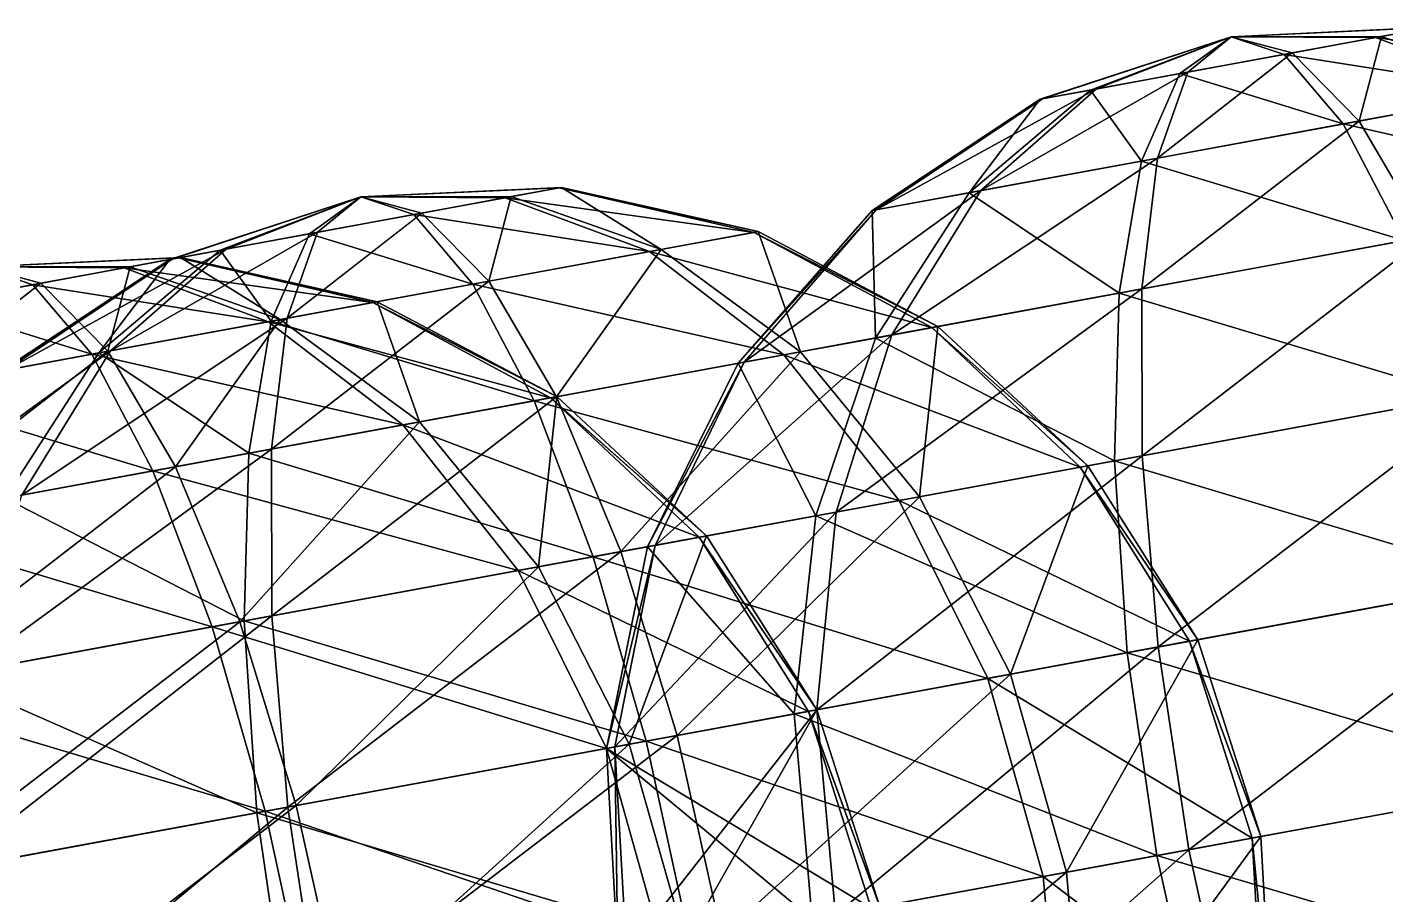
# Model space of a CAD drawing. Header units: metres. Extents: x -550 to 12, y -466 to 28.
# Drawn here: x -404 to -352.5, y -176.6 to -143.7 of the extents above; entities that cross this region are included whole.
import ezdxf

# ---------------------------------------------------------------- set-up
doc = ezdxf.new("R2010")
doc.units = ezdxf.units.M

msp = doc.modelspace()

# ---------------------------------------------------------------- linework, layer by layer
for points in [[(-363.72192, -146.08322, -946.2947), (-358.3937, -144.06306, -951.66705), (-365.6251, -146.43353, -949.8174), (-365.625, -146.43343, -949.81726)], [(-365.6251, -146.43353, -949.8174), (-358.3937, -144.06306, -951.66705), (-365.54102, -146.41806, -953.83575), (-365.54092, -146.41795, -953.83563)], [(-365.54102, -146.41806, -953.83575), (-358.3937, -144.06306, -951.66705), (-363.49225, -146.04095, -957.27295), (-363.49216, -146.04085, -957.2728)], [(-360.3415, -145.461, -944.2115), (-358.3937, -144.06306, -951.66705), (-363.72192, -146.08322, -946.2947), (-363.72183, -146.08311, -946.29456)], [(-363.49225, -146.04095, -957.27295), (-358.3937, -144.06306, -951.66705), (-360.02774, -145.40324, -959.2081), (-360.02765, -145.40314, -959.208)], [(-356.38956, -144.73357, -944.126), (-358.3937, -144.06306, -951.66705), (-360.3415, -145.461, -944.2115), (-360.3414, -145.46089, -944.21136)], [(-360.02774, -145.40324, -959.2081), (-358.3937, -144.06306, -951.66705), (-356.07578, -144.67581, -959.1226), (-356.07568, -144.6757, -959.1225)], [(-352.69534, -144.05359, -957.0394), (-358.3937, -144.06306, -951.66705), (-350.79218, -143.70328, -953.5167), (-350.79208, -143.70317, -953.5166)], [(-350.79218, -143.70328, -953.5167), (-358.3937, -144.06306, -951.66705), (-350.87625, -143.71875, -949.49835), (-350.87616, -143.71864, -949.4982)], [(-350.87625, -143.71875, -949.49835), (-358.3937, -144.06306, -951.66705), (-352.92505, -144.09586, -946.06116), (-352.92496, -144.09575, -946.06104)], [(-356.07578, -144.67581, -959.1226), (-358.3937, -144.06306, -951.66705), (-352.69534, -144.05359, -957.0394), (-352.69525, -144.05348, -957.0393)], [(-352.92505, -144.09586, -946.06116), (-358.3937, -144.06306, -951.66705), (-356.38956, -144.73357, -944.126), (-356.38947, -144.73346, -944.12585)], [(-353.54575, -147.25748, -966.07007), (-356.07578, -144.67581, -959.1226), (-352.69534, -144.05359, -957.0394), (-352.69525, -144.05348, -957.0393)], [(-353.54575, -147.25748, -966.07007), (-352.69534, -144.05359, -957.0394), (-347.01523, -146.05542, -962.04565), (-347.01514, -146.05531, -962.04553)], [(-343.50104, -145.40857, -947.4775), (-350.87625, -143.71875, -949.49835), (-352.92505, -144.09586, -946.06116), (-352.92496, -144.09575, -946.06104)], [(-347.01523, -146.05542, -962.04565), (-352.69534, -144.05359, -957.0394), (-350.79218, -143.70328, -953.5167), (-350.79208, -143.70317, -953.5166)], [(-347.45898, -146.1371, -940.8373), (-352.92505, -144.09586, -946.06116), (-356.38956, -144.73357, -944.126), (-356.38947, -144.73346, -944.12585)], [(-343.50104, -145.40857, -947.4775), (-352.92505, -144.09586, -946.06116), (-347.45898, -146.1371, -940.8373), (-347.4589, -146.137, -940.83716)], [(-361.1803, -148.66275, -966.2352), (-360.02774, -145.40324, -959.2081), (-356.07578, -144.67581, -959.1226), (-356.07568, -144.6757, -959.1225)], [(-361.1803, -148.66275, -966.2352), (-356.07578, -144.67581, -959.1226), (-353.54575, -147.25748, -966.07007), (-353.54565, -147.25737, -966.06995)], [(-354.15192, -147.36905, -937.0989), (-356.38956, -144.73357, -944.126), (-360.3415, -145.461, -944.2115), (-360.3414, -145.46089, -944.21136)], [(-347.45898, -146.1371, -940.8373), (-356.38956, -144.73357, -944.126), (-354.15192, -147.36905, -937.0989), (-354.15182, -147.36894, -937.09875)], [(-367.87323, -149.8947, -962.4968), (-363.49225, -146.04095, -957.27295), (-360.02774, -145.40324, -959.2081), (-360.02765, -145.40314, -959.208)], [(-367.87323, -149.8947, -962.4968), (-360.02774, -145.40324, -959.2081), (-361.1803, -148.66275, -966.2352), (-361.1802, -148.66264, -966.2351)], [(-361.78647, -148.77432, -937.26404), (-360.3415, -145.461, -944.2115), (-363.72192, -146.08322, -946.2947), (-363.72183, -146.08311, -946.29456)], [(-354.15192, -147.36905, -937.0989), (-360.3415, -145.461, -944.2115), (-361.78647, -148.77432, -937.26404), (-361.78638, -148.77422, -937.2639)], [(-371.83118, -150.62323, -955.8566), (-365.54102, -146.41806, -953.83575), (-363.49225, -146.04095, -957.27295), (-363.49216, -146.04085, -957.2728)], [(-371.83118, -150.62323, -955.8566), (-363.49225, -146.04095, -957.27295), (-367.87323, -149.8947, -962.4968), (-367.87314, -149.89459, -962.4967)], [(-361.78647, -148.77432, -937.26404), (-363.72192, -146.08322, -946.2947), (-368.317, -149.97638, -941.28845), (-368.3169, -149.97627, -941.2883)], [(-368.317, -149.97638, -941.28845), (-363.72192, -146.08322, -946.2947), (-365.6251, -146.43353, -949.8174), (-365.625, -146.43343, -949.81726)], [(-342.36798, -150.04765, -936.3514), (-347.45898, -146.1371, -940.8373), (-354.15192, -147.36905, -937.0989), (-354.15182, -147.36894, -937.09875)], [(-350.97598, -151.63211, -972.036), (-353.54575, -147.25748, -966.07007), (-347.01523, -146.05542, -962.04565), (-347.01514, -146.05531, -962.04553)], [(-371.9936, -150.65314, -948.0938), (-365.6251, -146.43353, -949.8174), (-365.54102, -146.41806, -953.83575), (-365.54092, -146.41795, -953.83563)], [(-371.9936, -150.65314, -948.0938), (-365.54102, -146.41806, -953.83575), (-371.83118, -150.62323, -955.8566), (-371.8311, -150.62312, -955.8565)], [(-368.317, -149.97638, -941.28845), (-365.6251, -146.43353, -949.8174), (-371.9936, -150.65314, -948.0938), (-371.9935, -150.65303, -948.0937)], [(-351.83322, -151.7899, -931.0645), (-354.15192, -147.36905, -937.0989), (-361.78647, -148.77432, -937.26404), (-361.78638, -148.77422, -937.2639)], [(-361.7729, -153.61948, -972.2696), (-361.1803, -148.66275, -966.2352), (-353.54575, -147.25748, -966.07007), (-353.54565, -147.25737, -966.06995)], [(-361.7729, -153.61948, -972.2696), (-353.54575, -147.25748, -966.07007), (-350.97598, -151.63211, -972.036), (-350.9759, -151.632, -972.0359)], [(-353.54575, -147.25748, -966.07007), (-353.54575, -147.25748, -966.07007), (-361.1803, -148.66275, -966.2352), (-361.1802, -148.66264, -966.2351)], [(-342.36798, -150.04765, -936.3514), (-354.15192, -147.36905, -937.0989), (-351.83322, -151.7899, -931.0645), (-351.83313, -151.7898, -931.0644)], [(-371.2381, -155.36172, -966.9827), (-367.87323, -149.8947, -962.4968), (-361.1803, -148.66275, -966.2352), (-361.1802, -148.66264, -966.2351)], [(-371.2381, -155.36172, -966.9827), (-361.1803, -148.66275, -966.2352), (-361.7729, -153.61948, -972.2696), (-361.7728, -153.61937, -972.2695)], [(-362.63013, -153.77727, -931.2981), (-361.78647, -148.77432, -937.26404), (-368.317, -149.97638, -941.28845), (-368.3169, -149.97627, -941.2883)], [(-351.83322, -151.7899, -931.0645), (-361.78647, -148.77432, -937.26404), (-362.63013, -153.77727, -931.2981), (-362.63004, -153.77716, -931.298)], [(-396.6848, -152.15062, -831.07043), (-391.35657, -150.13046, -836.4428), (-398.58795, -152.50093, -834.59314), (-398.58786, -152.50082, -834.593)], [(-398.58795, -152.50093, -834.59314), (-391.35657, -150.13046, -836.4428), (-398.50388, -152.48546, -838.6115), (-398.50378, -152.48535, -838.6114)], [(-398.50388, -152.48546, -838.6115), (-391.35657, -150.13046, -836.4428), (-396.4551, -152.10834, -842.0487), (-396.45502, -152.10823, -842.0486)], [(-393.30435, -151.5284, -828.98724), (-391.35657, -150.13046, -836.4428), (-396.6848, -152.15062, -831.07043), (-396.68472, -152.15051, -831.0703)], [(-396.4551, -152.10834, -842.0487), (-391.35657, -150.13046, -836.4428), (-392.9906, -151.47064, -843.9839), (-392.9905, -151.47054, -843.98376)], [(-389.35242, -150.80096, -828.90173), (-391.35657, -150.13046, -836.4428), (-393.30435, -151.5284, -828.98724), (-393.30426, -151.52829, -828.9871)], [(-392.9906, -151.47064, -843.9839), (-391.35657, -150.13046, -836.4428), (-389.03864, -150.74321, -843.8984), (-389.03854, -150.7431, -843.89825)], [(-385.6582, -150.12099, -841.8152), (-391.35657, -150.13046, -836.4428), (-383.75504, -149.77068, -838.2925), (-383.75494, -149.77057, -838.29236)], [(-383.75504, -149.77068, -838.2925), (-391.35657, -150.13046, -836.4428), (-383.8391, -149.78615, -834.2741), (-383.83902, -149.78604, -834.274)], [(-383.8391, -149.78615, -834.2741), (-391.35657, -150.13046, -836.4428), (-385.8879, -150.16327, -830.8369), (-385.88782, -150.16316, -830.8368)], [(-389.03864, -150.74321, -843.8984), (-391.35657, -150.13046, -836.4428), (-385.6582, -150.12099, -841.8152), (-385.6581, -150.12088, -841.81506)], [(-385.8879, -150.16327, -830.8369), (-391.35657, -150.13046, -836.4428), (-389.35242, -150.80096, -828.90173), (-389.35233, -150.80086, -828.9016)], [(-380.42184, -152.2045, -825.61304), (-385.8879, -150.16327, -830.8369), (-389.35242, -150.80096, -828.90173), (-389.35233, -150.80086, -828.9016)], [(-386.5086, -153.32487, -850.8458), (-389.03864, -150.74321, -843.8984), (-385.6582, -150.12099, -841.8152), (-385.6581, -150.12088, -841.81506)], [(-386.5086, -153.32487, -850.8458), (-385.6582, -150.12099, -841.8152), (-379.9781, -152.12282, -846.8214), (-379.978, -152.12271, -846.8213)], [(-376.4639, -151.47597, -832.25323), (-383.8391, -149.78615, -834.2741), (-385.8879, -150.16327, -830.8369), (-385.88782, -150.16316, -830.8368)], [(-376.4639, -151.47597, -832.25323), (-385.8879, -150.16327, -830.8369), (-380.42184, -152.2045, -825.61304), (-380.42175, -152.20439, -825.6129)], [(-379.9781, -152.12282, -846.8214), (-385.6582, -150.12099, -841.8152), (-383.75504, -149.77068, -838.2925), (-383.75494, -149.77057, -838.29236)], [(-376.30148, -151.44606, -840.01605), (-383.75504, -149.77068, -838.2925), (-383.8391, -149.78615, -834.2741), (-383.83902, -149.78604, -834.274)], [(-376.30148, -151.44606, -840.01605), (-383.8391, -149.78615, -834.2741), (-376.4639, -151.47597, -832.25323), (-376.4638, -151.47586, -832.2531)], [(-379.9781, -152.12282, -846.8214), (-383.75504, -149.77068, -838.2925), (-376.30148, -151.44606, -840.01605), (-376.3014, -151.44595, -840.0159)], [(-376.83548, -156.39201, -957.59204), (-371.83118, -150.62323, -955.8566), (-367.87323, -149.8947, -962.4968), (-367.87314, -149.89459, -962.4967)], [(-376.83548, -156.39201, -957.59204), (-367.87323, -149.8947, -962.4968), (-371.2381, -155.36172, -966.9827), (-371.238, -155.36162, -966.9826)], [(-371.86566, -155.47723, -936.9895), (-368.317, -149.97638, -941.28845), (-371.9936, -150.65314, -948.0938), (-371.9935, -150.65303, -948.0937)], [(-362.63013, -153.77727, -931.2981), (-368.317, -149.97638, -941.28845), (-371.86566, -155.47723, -936.9895), (-371.86557, -155.47713, -936.9894)], [(-394.14316, -154.73015, -851.011), (-392.9906, -151.47064, -843.9839), (-389.03864, -150.74321, -843.8984), (-389.03854, -150.7431, -843.89825)], [(-394.14316, -154.73015, -851.011), (-389.03864, -150.74321, -843.8984), (-386.5086, -153.32487, -850.8458), (-386.5085, -153.32477, -850.8457)], [(-377.0652, -156.4343, -946.6137), (-371.9936, -150.65314, -948.0938), (-371.83118, -150.62323, -955.8566), (-371.8311, -150.62312, -955.8565)], [(-377.0652, -156.4343, -946.6137), (-371.83118, -150.62323, -955.8566), (-376.83548, -156.39201, -957.59204), (-376.8354, -156.3919, -957.5919)], [(-371.86566, -155.47723, -936.9895), (-371.9936, -150.65314, -948.0938), (-377.0652, -156.4343, -946.6137), (-377.0651, -156.43419, -946.6136)], [(-387.11478, -153.43645, -821.87463), (-389.35242, -150.80096, -828.90173), (-393.30435, -151.5284, -828.98724), (-393.30426, -151.52829, -828.9871)], [(-380.42184, -152.2045, -825.61304), (-389.35242, -150.80096, -828.90173), (-387.11478, -153.43645, -821.87463), (-387.1147, -153.43634, -821.8745)], [(-400.8361, -155.9621, -847.2726), (-396.4551, -152.10834, -842.0487), (-392.9906, -151.47064, -843.9839), (-392.9905, -151.47054, -843.98376)], [(-400.8361, -155.9621, -847.2726), (-392.9906, -151.47064, -843.9839), (-394.14316, -154.73015, -851.011), (-394.14307, -154.73004, -851.01086)], [(-394.74933, -154.84172, -822.0398), (-393.30435, -151.5284, -828.98724), (-396.6848, -152.15062, -831.07043), (-396.68472, -152.15051, -831.0703)], [(-387.11478, -153.43645, -821.87463), (-393.30435, -151.5284, -828.98724), (-394.74933, -154.84172, -822.0398), (-394.74924, -154.84161, -822.0397)], [(-369.73346, -155.08476, -830.5178), (-376.4639, -151.47597, -832.25323), (-380.42184, -152.2045, -825.61304), (-380.42175, -152.20439, -825.6129)], [(-374.7033, -155.99954, -851.12036), (-379.9781, -152.12282, -846.8214), (-376.30148, -151.44606, -840.01605), (-376.3014, -151.44595, -840.0159)], [(-369.50378, -155.04248, -841.49615), (-376.30148, -151.44606, -840.01605), (-376.4639, -151.47597, -832.25323), (-376.4638, -151.47586, -832.2531)], [(-369.50378, -155.04248, -841.49615), (-376.4639, -151.47597, -832.25323), (-369.73346, -155.08476, -830.5178), (-369.73337, -155.08466, -830.5177)], [(-374.7033, -155.99954, -851.12036), (-376.30148, -151.44606, -840.01605), (-369.50378, -155.04248, -841.49615), (-369.5037, -155.04237, -841.49603)], [(-349.59152, -157.69485, -926.4342), (-351.83322, -151.7899, -931.0645), (-362.63013, -153.77727, -931.2981), (-362.63004, -153.77716, -931.298)], [(-361.76508, -159.93562, -976.8999), (-361.7729, -153.61948, -972.2696), (-350.97598, -151.63211, -972.036), (-350.9759, -151.632, -972.0359)], [(-350.97598, -151.63211, -972.036), (-350.97598, -151.63211, -972.036), (-361.7729, -153.61948, -972.2696), (-361.7728, -153.61937, -972.2695)], [(-361.76508, -159.93562, -976.8999), (-350.97598, -151.63211, -972.036), (-348.54163, -157.50162, -976.61383), (-348.54153, -157.50151, -976.6137)], [(-404.79404, -156.69063, -840.6324), (-398.50388, -152.48546, -838.6115), (-396.4551, -152.10834, -842.0487), (-396.45502, -152.10823, -842.0486)], [(-404.79404, -156.69063, -840.6324), (-396.4551, -152.10834, -842.0487), (-400.8361, -155.9621, -847.2726), (-400.836, -155.96199, -847.27246)], [(-394.74933, -154.84172, -822.0398), (-396.6848, -152.15062, -831.07043), (-401.27985, -156.04378, -826.0642), (-401.27975, -156.04367, -826.0641)], [(-401.27985, -156.04378, -826.0642), (-396.6848, -152.15062, -831.07043), (-398.58795, -152.50093, -834.59314), (-398.58786, -152.50082, -834.593)], [(-375.33084, -156.11505, -821.12714), (-380.42184, -152.2045, -825.61304), (-387.11478, -153.43645, -821.87463), (-387.1147, -153.43634, -821.8745)], [(-383.93884, -157.69951, -856.81177), (-386.5086, -153.32487, -850.8458), (-379.9781, -152.12282, -846.8214), (-379.978, -152.12271, -846.8213)], [(-383.93884, -157.69951, -856.81177), (-379.9781, -152.12282, -846.8214), (-374.7033, -155.99954, -851.12036), (-374.70322, -155.99944, -851.12024)], [(-369.73346, -155.08476, -830.5178), (-380.42184, -152.2045, -825.61304), (-375.33084, -156.11505, -821.12714), (-375.33075, -156.11494, -821.127)], [(-403.78436, -153.45743, -1208.0913), (-405.7885, -152.78693, -1215.6323), (-407.7363, -154.18486, -1208.1768), (-407.7362, -154.18475, -1208.1766)], [(-407.42255, -154.1271, -1223.1733), (-405.7885, -152.78693, -1215.6323), (-403.47058, -153.39967, -1223.0879), (-403.4705, -153.39957, -1223.0878)], [(-400.09015, -152.77745, -1221.0046), (-405.7885, -152.78693, -1215.6323), (-398.18698, -152.42714, -1217.4819), (-398.1869, -152.42703, -1217.4818)], [(-398.18698, -152.42714, -1217.4819), (-405.7885, -152.78693, -1215.6323), (-398.27106, -152.44261, -1213.4636), (-398.27097, -152.4425, -1213.4635)], [(-398.27106, -152.44261, -1213.4636), (-405.7885, -152.78693, -1215.6323), (-400.31985, -152.81973, -1210.0264), (-400.31976, -152.81963, -1210.0262)], [(-403.47058, -153.39967, -1223.0879), (-405.7885, -152.78693, -1215.6323), (-400.09015, -152.77745, -1221.0046), (-400.09006, -152.77734, -1221.0045)], [(-400.31985, -152.81973, -1210.0264), (-405.7885, -152.78693, -1215.6323), (-403.78436, -153.45743, -1208.0913), (-403.78427, -153.45732, -1208.0912)], [(-404.95645, -156.72054, -832.86957), (-398.58795, -152.50093, -834.59314), (-398.50388, -152.48546, -838.6115), (-398.50378, -152.48535, -838.6114)], [(-404.95645, -156.72054, -832.86957), (-398.50388, -152.48546, -838.6115), (-404.79404, -156.69063, -840.6324), (-404.79395, -156.69052, -840.63226)], [(-401.27985, -156.04378, -826.0642), (-398.58795, -152.50093, -834.59314), (-404.95645, -156.72054, -832.86957), (-404.95636, -156.72043, -832.86945)], [(-394.8538, -154.86096, -1204.8025), (-400.31985, -152.81973, -1210.0264), (-403.78436, -153.45743, -1208.0913), (-403.78427, -153.45732, -1208.0912)], [(-400.94055, -155.98134, -1230.0354), (-403.47058, -153.39967, -1223.0879), (-400.09015, -152.77745, -1221.0046), (-400.09006, -152.77734, -1221.0045)], [(-400.94055, -155.98134, -1230.0354), (-400.09015, -152.77745, -1221.0046), (-394.41003, -154.77928, -1226.011), (-394.40994, -154.77917, -1226.0109)], [(-390.89584, -154.13243, -1211.4427), (-398.27106, -152.44261, -1213.4636), (-400.31985, -152.81973, -1210.0264), (-400.31976, -152.81963, -1210.0262)], [(-390.89584, -154.13243, -1211.4427), (-400.31985, -152.81973, -1210.0264), (-394.8538, -154.86096, -1204.8025), (-394.8537, -154.86086, -1204.8024)], [(-394.41003, -154.77928, -1226.011), (-400.09015, -152.77745, -1221.0046), (-398.18698, -152.42714, -1217.4819), (-398.1869, -152.42703, -1217.4818)], [(-390.73343, -154.10252, -1219.2056), (-398.18698, -152.42714, -1217.4819), (-398.27106, -152.44261, -1213.4636), (-398.27097, -152.4425, -1213.4635)], [(-390.73343, -154.10252, -1219.2056), (-398.27106, -152.44261, -1213.4636), (-390.89584, -154.13243, -1211.4427), (-390.89575, -154.13232, -1211.4426)], [(-394.41003, -154.77928, -1226.011), (-398.18698, -152.42714, -1217.4819), (-390.73343, -154.10252, -1219.2056), (-390.73334, -154.10242, -1219.2054)], [(-394.73575, -159.68687, -857.04535), (-394.14316, -154.73015, -851.011), (-386.5086, -153.32487, -850.8458), (-386.5085, -153.32477, -850.8457)], [(-394.73575, -159.68687, -857.04535), (-386.5086, -153.32487, -850.8458), (-383.93884, -157.69951, -856.81177), (-383.93875, -157.6994, -856.81165)], [(-386.5086, -153.32487, -850.8458), (-386.5086, -153.32487, -850.8458), (-394.14316, -154.73015, -851.011), (-394.14307, -154.73004, -851.01086)], [(-408.5751, -157.38661, -1230.2006), (-407.42255, -154.1271, -1223.1733), (-403.47058, -153.39967, -1223.0879), (-403.4705, -153.39957, -1223.0878)], [(-408.5751, -157.38661, -1230.2006), (-403.47058, -153.39967, -1223.0879), (-400.94055, -155.98134, -1230.0354), (-400.94046, -155.98123, -1230.0353)], [(-401.54672, -156.09291, -1201.0641), (-403.78436, -153.45743, -1208.0913), (-407.7363, -154.18486, -1208.1768), (-407.7362, -154.18475, -1208.1766)], [(-394.8538, -154.86096, -1204.8025), (-403.78436, -153.45743, -1208.0913), (-401.54672, -156.09291, -1201.0641), (-401.54663, -156.0928, -1201.064)], [(-384.79608, -157.8573, -815.8403), (-387.11478, -153.43645, -821.87463), (-394.74933, -154.84172, -822.0398), (-394.74924, -154.84161, -822.0397)], [(-375.33084, -156.11505, -821.12714), (-387.11478, -153.43645, -821.87463), (-384.79608, -157.8573, -815.8403), (-384.796, -157.8572, -815.84015)], [(-373.35757, -162.06943, -970.4248), (-371.2381, -155.36172, -966.9827), (-361.7729, -153.61948, -972.2696), (-361.7728, -153.61937, -972.2695)], [(-373.35757, -162.06943, -970.4248), (-361.7729, -153.61948, -972.2696), (-361.76508, -159.93562, -976.8999), (-361.76498, -159.93552, -976.8998)], [(-362.81497, -160.12888, -926.7203), (-362.63013, -153.77727, -931.2981), (-371.86566, -155.47723, -936.9895), (-371.86557, -155.47713, -936.9894)], [(-349.59152, -157.69485, -926.4342), (-362.63013, -153.77727, -931.2981), (-362.81497, -160.12888, -926.7203), (-362.81488, -160.12877, -926.72015)], [(-401.54672, -156.09291, -1201.0641), (-407.7363, -154.18486, -1208.1768), (-409.18127, -157.49818, -1201.2292), (-409.18118, -157.49808, -1201.2291)], [(-384.1654, -157.74123, -1209.7074), (-390.89584, -154.13243, -1211.4427), (-394.8538, -154.86096, -1204.8025), (-394.8537, -154.86086, -1204.8024)], [(-389.13525, -158.656, -1230.3099), (-394.41003, -154.77928, -1226.011), (-390.73343, -154.10252, -1219.2056), (-390.73334, -154.10242, -1219.2054)], [(-383.93573, -157.69894, -1220.6857), (-390.73343, -154.10252, -1219.2056), (-390.89584, -154.13243, -1211.4427), (-390.89575, -154.13232, -1211.4426)], [(-383.93573, -157.69894, -1220.6857), (-390.89584, -154.13243, -1211.4427), (-384.1654, -157.74123, -1209.7074), (-384.1653, -157.74112, -1209.7073)], [(-389.13525, -158.656, -1230.3099), (-390.73343, -154.10252, -1219.2056), (-383.93573, -157.69894, -1220.6857), (-383.93564, -157.69884, -1220.6855)], [(-404.201, -161.42912, -851.7585), (-400.8361, -155.9621, -847.2726), (-394.14316, -154.73015, -851.011), (-394.14307, -154.73004, -851.01086)], [(-404.201, -161.42912, -851.7585), (-394.14316, -154.73015, -851.011), (-394.73575, -159.68687, -857.04535), (-394.73566, -159.68677, -857.0452)], [(-389.7628, -158.77151, -1200.3167), (-394.8538, -154.86096, -1204.8025), (-401.54672, -156.09291, -1201.0641), (-401.54663, -156.0928, -1201.064)], [(-395.593, -159.84467, -816.07385), (-394.74933, -154.84172, -822.0398), (-401.27985, -156.04378, -826.0642), (-401.27975, -156.04367, -826.0641)], [(-398.3708, -160.35597, -1236.0013), (-400.94055, -155.98134, -1230.0354), (-394.41003, -154.77928, -1226.011), (-394.40994, -154.77917, -1226.0109)], [(-398.3708, -160.35597, -1236.0013), (-394.41003, -154.77928, -1226.011), (-389.13525, -158.656, -1230.3099), (-389.13516, -158.6559, -1230.3098)], [(-384.79608, -157.8573, -815.8403), (-394.74933, -154.84172, -822.0398), (-395.593, -159.84467, -816.07385), (-395.5929, -159.84456, -816.0737)], [(-384.1654, -157.74123, -1209.7074), (-394.8538, -154.86096, -1204.8025), (-389.7628, -158.77151, -1200.3167), (-389.7627, -158.77141, -1200.3165)], [(-380.21292, -163.33128, -958.92365), (-376.83548, -156.39201, -957.59204), (-371.2381, -155.36172, -966.9827), (-371.238, -155.36162, -966.9826)], [(-380.21292, -163.33128, -958.92365), (-371.2381, -155.36172, -966.9827), (-373.35757, -162.06943, -970.4248), (-373.35748, -162.06932, -970.4247)], [(-364.10654, -160.36661, -829.1862), (-369.73346, -155.08476, -830.5178), (-375.33084, -156.11505, -821.12714), (-375.33075, -156.11494, -821.127)], [(-370.1933, -161.48698, -854.41907), (-374.7033, -155.99954, -851.12036), (-369.50378, -155.04248, -841.49615), (-369.5037, -155.04237, -841.49603)], [(-370.1933, -161.48698, -854.41907), (-369.50378, -155.04248, -841.49615), (-363.8252, -160.31482, -842.63184), (-363.8251, -160.31471, -842.6317)], [(-363.8252, -160.31482, -842.63184), (-369.50378, -155.04248, -841.49615), (-369.73346, -155.08476, -830.5178), (-369.73337, -155.08466, -830.5177)], [(-363.8252, -160.31482, -842.63184), (-369.73346, -155.08476, -830.5178), (-364.10654, -160.36661, -829.1862), (-364.10645, -160.3665, -829.1861)], [(-374.12616, -162.2109, -933.6908), (-371.86566, -155.47723, -936.9895), (-377.0652, -156.4343, -946.6137), (-377.0651, -156.43419, -946.6136)], [(-362.81497, -160.12888, -926.7203), (-371.86566, -155.47723, -936.9895), (-374.12616, -162.2109, -933.6908), (-374.12607, -162.2108, -933.6907)], [(-409.79834, -162.45941, -842.3678), (-404.79404, -156.69063, -840.6324), (-400.8361, -155.9621, -847.2726), (-400.836, -155.96199, -847.27246)], [(-409.79834, -162.45941, -842.3678), (-400.8361, -155.9621, -847.2726), (-404.201, -161.42912, -851.7585), (-404.2009, -161.42902, -851.75836)], [(-399.22803, -160.51376, -1195.0298), (-401.54672, -156.09291, -1201.0641), (-409.18127, -157.49818, -1201.2292), (-409.18118, -157.49808, -1201.2291)], [(-409.1677, -162.34334, -1236.2349), (-408.5751, -157.38661, -1230.2006), (-400.94055, -155.98134, -1230.0354), (-400.94046, -155.98123, -1230.0353)], [(-409.1677, -162.34334, -1236.2349), (-400.94055, -155.98134, -1230.0354), (-398.3708, -160.35597, -1236.0013), (-398.3707, -160.35587, -1236.0012)], [(-400.94055, -155.98134, -1230.0354), (-400.94055, -155.98134, -1230.0354), (-408.5751, -157.38661, -1230.2006), (-408.575, -157.3865, -1230.2004)], [(-404.82852, -161.54463, -821.76526), (-401.27985, -156.04378, -826.0642), (-404.95645, -156.72054, -832.86957), (-404.95636, -156.72043, -832.86945)], [(-395.593, -159.84467, -816.07385), (-401.27985, -156.04378, -826.0642), (-404.82852, -161.54463, -821.76526), (-404.82843, -161.54453, -821.76514)], [(-389.7628, -158.77151, -1200.3167), (-401.54672, -156.09291, -1201.0641), (-399.22803, -160.51376, -1195.0298), (-399.22794, -160.51366, -1195.0297)], [(-370.96188, -161.62845, -817.68506), (-375.33084, -156.11505, -821.12714), (-384.79608, -157.8573, -815.8403), (-384.796, -157.8572, -815.84015)], [(-381.5045, -163.569, -861.3896), (-383.93884, -157.69951, -856.81177), (-374.7033, -155.99954, -851.12036), (-374.70322, -155.99944, -851.12024)], [(-381.5045, -163.569, -861.3896), (-374.7033, -155.99954, -851.12036), (-370.1933, -161.48698, -854.41907), (-370.1932, -161.48688, -854.41895)], [(-380.49423, -163.38306, -945.478), (-377.0652, -156.4343, -946.6137), (-376.83548, -156.39201, -957.59204), (-376.8354, -156.3919, -957.5919)], [(-380.49423, -163.38306, -945.478), (-376.83548, -156.39201, -957.59204), (-380.21292, -163.33128, -958.92365), (-380.21283, -163.33118, -958.9235)], [(-374.12616, -162.2109, -933.6908), (-377.0652, -156.4343, -946.6137), (-380.49423, -163.38306, -945.478), (-380.49414, -163.38295, -945.4779)], [(-364.10654, -160.36661, -829.1862), (-375.33084, -156.11505, -821.12714), (-370.96188, -161.62845, -817.68506), (-370.9618, -161.62834, -817.68494)], [(-399.22803, -160.51376, -1195.0298), (-409.18127, -157.49818, -1201.2292), (-410.02493, -162.50113, -1195.2633), (-410.02484, -162.50102, -1195.2632)], [(-382.55438, -163.76227, -811.20996), (-384.79608, -157.8573, -815.8403), (-395.593, -159.84467, -816.07385), (-395.5929, -159.84456, -816.0737)], [(-394.72794, -166.00302, -861.67566), (-394.73575, -159.68687, -857.04535), (-383.93884, -157.69951, -856.81177), (-383.93875, -157.6994, -856.81165)], [(-383.93884, -157.69951, -856.81177), (-383.93884, -157.69951, -856.81177), (-394.73575, -159.68687, -857.04535), (-394.73566, -159.68677, -857.0452)], [(-394.72794, -166.00302, -861.67566), (-383.93884, -157.69951, -856.81177), (-381.5045, -163.569, -861.3896), (-381.5044, -163.5689, -861.38947)], [(-378.53848, -163.02307, -1208.3757), (-384.1654, -157.74123, -1209.7074), (-389.7628, -158.77151, -1200.3167), (-389.7627, -158.77141, -1200.3165)], [(-384.62524, -164.14345, -1233.6086), (-389.13525, -158.656, -1230.3099), (-383.93573, -157.69894, -1220.6857), (-383.93564, -157.69884, -1220.6855)], [(-370.96188, -161.62845, -817.68506), (-384.79608, -157.8573, -815.8403), (-382.55438, -163.76227, -811.20996), (-382.5543, -163.76216, -811.20984)], [(-384.62524, -164.14345, -1233.6086), (-383.93573, -157.69894, -1220.6857), (-378.25714, -162.97128, -1221.8213), (-378.25705, -162.97118, -1221.8212)], [(-378.25714, -162.97128, -1221.8213), (-383.93573, -157.69894, -1220.6857), (-384.1654, -157.74123, -1209.7074), (-384.1653, -157.74112, -1209.7073)], [(-378.25714, -162.97128, -1221.8213), (-384.1654, -157.74123, -1209.7074), (-378.53848, -163.02307, -1208.3757), (-378.5384, -163.02296, -1208.3756)], [(-347.57956, -164.6815, -923.5235), (-349.59152, -157.69485, -926.4342), (-362.81497, -160.12888, -926.7203), (-362.81488, -160.12877, -926.72015)], [(-361.1574, -167.18076, -979.8106), (-361.76508, -159.93562, -976.8999), (-348.54163, -157.50162, -976.61383), (-348.54153, -157.50151, -976.6137)], [(-348.54163, -157.50162, -976.61383), (-348.54163, -157.50162, -976.61383), (-361.76508, -159.93562, -976.8999), (-361.76498, -159.93552, -976.8998)], [(-361.1574, -167.18076, -979.8106), (-348.54163, -157.50162, -976.61383), (-346.40857, -164.46596, -979.4916), (-346.40848, -164.46585, -979.49146)], [(-385.39383, -164.28491, -1196.8745), (-389.7628, -158.77151, -1200.3167), (-399.22803, -160.51376, -1195.0298), (-399.22794, -160.51366, -1195.0297)], [(-395.93643, -166.22546, -1240.5791), (-398.3708, -160.35597, -1236.0013), (-389.13525, -158.656, -1230.3099), (-389.13516, -158.6559, -1230.3098)], [(-395.93643, -166.22546, -1240.5791), (-389.13525, -158.656, -1230.3099), (-384.62524, -164.14345, -1233.6086), (-384.62515, -164.14334, -1233.6085)], [(-378.53848, -163.02307, -1208.3757), (-389.7628, -158.77151, -1200.3167), (-385.39383, -164.28491, -1196.8745), (-385.39374, -164.2848, -1196.8744)], [(-406.32043, -168.13683, -855.20056), (-404.201, -161.42912, -851.7585), (-394.73575, -159.68687, -857.04535), (-394.73566, -159.68677, -857.0452)], [(-406.32043, -168.13683, -855.20056), (-394.73575, -159.68687, -857.04535), (-394.72794, -166.00302, -861.67566), (-394.72784, -166.00291, -861.67554)], [(-395.77783, -166.19627, -811.49603), (-395.593, -159.84467, -816.07385), (-404.82852, -161.54463, -821.76526), (-404.82843, -161.54453, -821.76514)], [(-382.55438, -163.76227, -811.20996), (-395.593, -159.84467, -816.07385), (-395.77783, -166.19627, -811.49603), (-395.77774, -166.19617, -811.4959)], [(-374.08716, -169.5607, -972.5886), (-373.35757, -162.06943, -970.4248), (-361.76508, -159.93562, -976.8999), (-361.76498, -159.93552, -976.8998)], [(-374.08716, -169.5607, -972.5886), (-361.76508, -159.93562, -976.8999), (-361.1574, -167.18076, -979.8106), (-361.15732, -167.18065, -979.8105)], [(-396.98633, -166.41873, -1190.3995), (-399.22803, -160.51376, -1195.0298), (-410.02493, -162.50113, -1195.2633), (-410.02484, -162.50102, -1195.2632)], [(-409.15988, -168.65948, -1240.8651), (-409.1677, -162.34334, -1236.2349), (-398.3708, -160.35597, -1236.0013), (-398.3707, -160.35587, -1236.0012)], [(-398.3708, -160.35597, -1236.0013), (-398.3708, -160.35597, -1236.0013), (-409.1677, -162.34334, -1236.2349), (-409.1676, -162.34323, -1236.2347)], [(-409.15988, -168.65948, -1240.8651), (-398.3708, -160.35597, -1236.0013), (-395.93643, -166.22546, -1240.5791), (-395.93634, -166.22536, -1240.579)], [(-385.39383, -164.28491, -1196.8745), (-399.22803, -160.51376, -1195.0298), (-396.98633, -166.41873, -1190.3995), (-396.98624, -166.41862, -1190.3994)], [(-362.3284, -167.39629, -923.8425), (-362.81497, -160.12888, -926.7203), (-374.12616, -162.2109, -933.6908), (-374.12607, -162.2108, -933.6907)], [(-359.96652, -166.96155, -828.3492), (-364.10654, -160.36661, -829.1862), (-370.96188, -161.62845, -817.68506), (-370.9618, -161.62834, -817.68494)], [(-366.75543, -168.21117, -856.49274), (-370.1933, -161.48698, -854.41907), (-363.8252, -160.31482, -842.63184), (-363.8251, -160.31471, -842.6317)], [(-366.75543, -168.21117, -856.49274), (-363.8252, -160.31482, -842.63184), (-359.65277, -166.90378, -843.34576), (-359.65268, -166.90367, -843.34564)], [(-359.65277, -166.90378, -843.34576), (-363.8252, -160.31482, -842.63184), (-364.10654, -160.36661, -829.1862), (-364.10645, -160.3665, -829.1861)], [(-359.65277, -166.90378, -843.34576), (-364.10654, -160.36661, -829.1862), (-359.96652, -166.96155, -828.3492), (-359.96643, -166.96144, -828.34906)], [(-347.57956, -164.6815, -923.5235), (-362.81497, -160.12888, -926.7203), (-362.3284, -167.39629, -923.8425), (-362.3283, -167.39618, -923.8424)], [(-395.77783, -166.19627, -811.49603), (-404.82852, -161.54463, -821.76526), (-407.089, -168.27829, -818.46655), (-407.0889, -168.27818, -818.46643)], [(-379.37143, -170.53336, -864.26733), (-381.5045, -163.569, -861.3896), (-370.1933, -161.48698, -854.41907), (-370.1932, -161.48688, -854.41895)], [(-379.37143, -170.53336, -864.26733), (-370.1933, -161.48698, -854.41907), (-366.75543, -168.21117, -856.49274), (-366.75534, -168.21106, -856.4926)], [(-367.61267, -168.36896, -815.52124), (-370.96188, -161.62845, -817.68506), (-382.55438, -163.76227, -811.20996), (-382.5543, -163.76216, -811.20984)], [(-381.7333, -170.96811, -959.7607), (-380.21292, -163.33128, -958.92365), (-373.35757, -162.06943, -970.4248), (-373.35748, -162.06932, -970.4247)], [(-381.7333, -170.96811, -959.7607), (-373.35757, -162.06943, -970.4248), (-374.08716, -169.5607, -972.5886), (-374.08707, -169.5606, -972.5885)], [(-359.96652, -166.96155, -828.3492), (-370.96188, -161.62845, -817.68506), (-367.61267, -168.36896, -815.52124), (-367.61258, -168.36885, -815.5211)], [(-396.98633, -166.41873, -1190.3995), (-410.02493, -162.50113, -1195.2633), (-410.20978, -168.85274, -1190.6855), (-410.2097, -168.85263, -1190.6854)], [(-374.9444, -169.71849, -931.6171), (-374.12616, -162.2109, -933.6908), (-380.49423, -163.38306, -945.478), (-380.49414, -163.38295, -945.4779)], [(-362.3284, -167.39629, -923.8425), (-374.12616, -162.2109, -933.6908), (-374.9444, -169.71849, -931.6171), (-374.9443, -169.71838, -931.617)], [(-374.39847, -169.61801, -1207.5387), (-378.53848, -163.02307, -1208.3757), (-385.39383, -164.28491, -1196.8745), (-385.39374, -164.2848, -1196.8744)], [(-381.18738, -170.86763, -1235.6823), (-384.62524, -164.14345, -1233.6086), (-378.25714, -162.97128, -1221.8213), (-378.25705, -162.97118, -1221.8212)], [(-381.18738, -170.86763, -1235.6823), (-378.25714, -162.97128, -1221.8213), (-374.08472, -169.56024, -1222.5353), (-374.08463, -169.56013, -1222.5352)], [(-374.08472, -169.56024, -1222.5353), (-378.25714, -162.97128, -1221.8213), (-378.53848, -163.02307, -1208.3757), (-378.5384, -163.02296, -1208.3756)], [(-374.08472, -169.56024, -1222.5353), (-378.53848, -163.02307, -1208.3757), (-374.39847, -169.61801, -1207.5387), (-374.39838, -169.6179, -1207.5386)], [(-394.12027, -173.24814, -864.58636), (-394.72794, -166.00302, -861.67566), (-381.5045, -163.569, -861.3896), (-381.5044, -163.5689, -861.38947)], [(-381.5045, -163.569, -861.3896), (-381.5045, -163.569, -861.3896), (-394.72794, -166.00302, -861.67566), (-394.72784, -166.00291, -861.67554)], [(-394.12027, -173.24814, -864.58636), (-381.5045, -163.569, -861.3896), (-379.37143, -170.53336, -864.26733), (-379.37134, -170.53325, -864.2672)], [(-382.04706, -171.02586, -944.7641), (-380.49423, -163.38306, -945.478), (-380.21292, -163.33128, -958.92365), (-380.21283, -163.33118, -958.9235)], [(-382.04706, -171.02586, -944.7641), (-380.21292, -163.33128, -958.92365), (-381.7333, -170.96811, -959.7607), (-381.73322, -170.968, -959.76056)], [(-374.9444, -169.71849, -931.6171), (-380.49423, -163.38306, -945.478), (-382.04706, -171.02586, -944.7641), (-382.04697, -171.02576, -944.764)], [(-393.80338, -173.18982, -1243.4569), (-395.93643, -166.22546, -1240.5791), (-384.62524, -164.14345, -1233.6086), (-384.62515, -164.14334, -1233.6085)], [(-380.54242, -170.7489, -808.29926), (-382.55438, -163.76227, -811.20996), (-395.77783, -166.19627, -811.49603), (-395.77774, -166.19617, -811.4959)], [(-393.80338, -173.18982, -1243.4569), (-384.62524, -164.14345, -1233.6086), (-381.18738, -170.86763, -1235.6823), (-381.1873, -170.86752, -1235.6821)], [(-367.61267, -168.36896, -815.52124), (-382.55438, -163.76227, -811.20996), (-380.54242, -170.7489, -808.29926), (-380.54233, -170.7488, -808.29913)], [(-382.04462, -171.02542, -1194.7108), (-385.39383, -164.28491, -1196.8745), (-396.98633, -166.41873, -1190.3995), (-396.98624, -166.41862, -1190.3994)], [(-374.39847, -169.61801, -1207.5387), (-385.39383, -164.28491, -1196.8745), (-382.04462, -171.02542, -1194.7108), (-382.04453, -171.02531, -1194.7107)], [(-359.9913, -174.86111, -980.8034), (-361.1574, -167.18076, -979.8106), (-346.40857, -164.46596, -979.4916), (-346.40848, -164.46585, -979.49146)], [(-346.40857, -164.46596, -979.4916), (-346.40857, -164.46596, -979.4916), (-361.1574, -167.18076, -979.8106), (-361.15732, -167.18065, -979.8105)], [(-359.9913, -174.86111, -980.8034), (-346.40857, -164.46596, -979.4916), (-344.72217, -172.05057, -980.47314), (-344.72208, -172.05046, -980.473)], [(-345.93448, -172.27371, -922.5307), (-347.57956, -164.6815, -923.5235), (-362.3284, -167.39629, -923.8425), (-362.3283, -167.39618, -923.8424)], [(-395.29126, -173.46368, -808.6183), (-395.77783, -166.19627, -811.49603), (-407.089, -168.27829, -818.46655), (-407.0889, -168.27818, -818.46643)], [(-407.05002, -175.6281, -857.3644), (-406.32043, -168.13683, -855.20056), (-394.72794, -166.00302, -861.67566), (-394.72784, -166.00291, -861.67554)], [(-407.05002, -175.6281, -857.3644), (-394.72794, -166.00302, -861.67566), (-394.12027, -173.24814, -864.58636), (-394.12018, -173.24803, -864.58624)], [(-380.54242, -170.7489, -808.29926), (-395.77783, -166.19627, -811.49603), (-395.29126, -173.46368, -808.6183), (-395.29117, -173.46358, -808.61816)], [(-394.97437, -173.40536, -1187.4888), (-396.98633, -166.41873, -1190.3995), (-410.20978, -168.85274, -1190.6855), (-410.2097, -168.85263, -1190.6854)], [(-408.55222, -175.9046, -1243.7759), (-409.15988, -168.65948, -1240.8651), (-395.93643, -166.22546, -1240.5791), (-395.93634, -166.22536, -1240.579)], [(-395.93643, -166.22546, -1240.5791), (-395.93643, -166.22546, -1240.5791), (-409.15988, -168.65948, -1240.8651), (-409.1598, -168.65938, -1240.865)], [(-408.55222, -175.9046, -1243.7759), (-395.93643, -166.22546, -1240.5791), (-393.80338, -173.18982, -1243.4569), (-393.80328, -173.18971, -1243.4568)], [(-382.04462, -171.02542, -1194.7108), (-396.98633, -166.41873, -1190.3995), (-394.97437, -173.40536, -1187.4888), (-394.97427, -173.40526, -1187.4886)], [(-373.37717, -177.32503, -973.32666), (-374.08716, -169.5607, -972.5886), (-361.1574, -167.18076, -979.8106), (-361.15732, -167.18065, -979.8105)], [(-373.37717, -177.32503, -973.32666), (-361.1574, -167.18076, -979.8106), (-359.9913, -174.86111, -980.8034), (-359.9912, -174.86101, -980.8033)], [(-357.5956, -174.42015, -828.06366), (-359.96652, -166.96155, -828.3492), (-367.61267, -168.36896, -815.52124), (-367.61258, -168.36885, -815.5211)], [(-364.624, -175.71385, -857.2), (-366.75543, -168.21117, -856.49274), (-359.65277, -166.90378, -843.34576), (-359.65268, -166.90367, -843.34564)], [(-364.624, -175.71385, -857.2), (-359.65277, -166.90378, -843.34576), (-357.27075, -174.36035, -843.5893), (-357.27066, -174.36024, -843.5892)], [(-357.27075, -174.36035, -843.5893), (-359.65277, -166.90378, -843.34576), (-359.96652, -166.96155, -828.3492), (-359.96643, -166.96144, -828.34906)], [(-357.27075, -174.36035, -843.5893), (-359.96652, -166.96155, -828.3492), (-357.5956, -174.42015, -828.06366), (-357.59552, -174.42004, -828.06354)], [(-361.2036, -175.08427, -922.86096), (-362.3284, -167.39629, -923.8425), (-374.9444, -169.71849, -931.6171), (-374.9443, -169.71838, -931.617)], [(-345.93448, -172.27371, -922.5307), (-362.3284, -167.39629, -923.8425), (-361.2036, -175.08427, -922.86096), (-361.20352, -175.08417, -922.86084)], [(-377.68503, -178.11797, -865.2489), (-379.37143, -170.53336, -864.26733), (-366.75543, -168.21117, -856.49274), (-366.75534, -168.21106, -856.4926)], [(-377.68503, -178.11797, -865.2489), (-366.75543, -168.21117, -856.49274), (-364.624, -175.71385, -857.2), (-364.6239, -175.71375, -857.1999)], [(-395.29126, -173.46368, -808.6183), (-407.089, -168.27829, -818.46655), (-407.90726, -175.78589, -816.3929), (-407.90717, -175.78578, -816.39276)], [(-365.51147, -175.8772, -814.7832), (-367.61267, -168.36896, -815.52124), (-380.54242, -170.7489, -808.29926), (-380.54233, -170.7488, -808.29913)], [(-357.5956, -174.42015, -828.06366), (-367.61267, -168.36896, -815.52124), (-365.51147, -175.8772, -814.7832), (-365.51138, -175.87709, -814.7831)], [(-394.97437, -173.40536, -1187.4888), (-410.20978, -168.85274, -1190.6855), (-409.7232, -176.12015, -1187.8077), (-409.7231, -176.12004, -1187.8076)], [(-374.26465, -177.48839, -930.90985), (-374.9444, -169.71849, -931.6171), (-382.04706, -171.02586, -944.7641), (-382.04697, -171.02576, -944.764)], [(-372.02756, -177.07661, -1207.2532), (-374.39847, -169.61801, -1207.5387), (-382.04462, -171.02542, -1194.7108), (-382.04453, -171.02531, -1194.7107)], [(-381.29303, -178.78209, -960.0462), (-381.7333, -170.96811, -959.7607), (-374.08716, -169.5607, -972.5886), (-374.08707, -169.5606, -972.5885)], [(-381.29303, -178.78209, -960.0462), (-374.08716, -169.5607, -972.5886), (-373.37717, -177.32503, -973.32666), (-373.37708, -177.32492, -973.32654)], [(-379.05594, -178.37032, -1236.3895), (-381.18738, -170.86763, -1235.6823), (-374.08472, -169.56024, -1222.5353), (-374.08463, -169.56013, -1222.5352)], [(-379.05594, -178.37032, -1236.3895), (-374.08472, -169.56024, -1222.5353), (-371.7027, -177.01682, -1222.7788), (-371.7026, -177.01671, -1222.7787)], [(-361.2036, -175.08427, -922.86096), (-374.9444, -169.71849, -931.6171), (-374.26465, -177.48839, -930.90985), (-374.26456, -177.48828, -930.9097)], [(-371.7027, -177.01682, -1222.7788), (-374.08472, -169.56024, -1222.5353), (-374.39847, -169.61801, -1207.5387), (-374.39838, -169.6179, -1207.5386)], [(-371.7027, -177.01682, -1222.7788), (-374.39847, -169.61801, -1207.5387), (-372.02756, -177.07661, -1207.2532), (-372.02747, -177.0765, -1207.253)], [(-378.89734, -178.34111, -807.30646), (-380.54242, -170.7489, -808.29926), (-395.29126, -173.46368, -808.6183), (-395.29117, -173.46358, -808.61816)], [(-392.95416, -180.92851, -865.57916), (-394.12027, -173.24814, -864.58636), (-379.37143, -170.53336, -864.26733), (-379.37134, -170.53325, -864.2672)], [(-379.37143, -170.53336, -864.26733), (-379.37143, -170.53336, -864.26733), (-394.12027, -173.24814, -864.58636), (-394.12018, -173.24803, -864.58624)], [(-392.95416, -180.92851, -865.57916), (-379.37143, -170.53336, -864.26733), (-377.68503, -178.11797, -865.2489), (-377.68494, -178.11786, -865.2488)], [(-365.51147, -175.8772, -814.7832), (-380.54242, -170.7489, -808.29926), (-378.89734, -178.34111, -807.30646), (-378.89725, -178.341, -807.30634)], [(-379.94342, -178.53366, -1193.9728), (-382.04462, -171.02542, -1194.7108), (-394.97437, -173.40536, -1187.4888), (-394.97427, -173.40526, -1187.4886)], [(-392.11697, -180.77443, -1244.4384), (-393.80338, -173.18982, -1243.4569), (-381.18738, -170.86763, -1235.6823), (-381.1873, -170.86752, -1235.6821)], [(-392.11697, -180.77443, -1244.4384), (-381.18738, -170.86763, -1235.6823), (-379.05594, -178.37032, -1236.3895), (-379.05585, -178.37021, -1236.3894)], [(-381.61786, -178.84187, -944.52057), (-382.04706, -171.02586, -944.7641), (-381.7333, -170.96811, -959.7607), (-381.73322, -170.968, -959.76056)], [(-374.26465, -177.48839, -930.90985), (-382.04706, -171.02586, -944.7641), (-381.61786, -178.84187, -944.52057), (-381.61777, -178.84177, -944.52045)], [(-372.02756, -177.07661, -1207.2532), (-382.04462, -171.02542, -1194.7108), (-379.94342, -178.53366, -1193.9728), (-379.94333, -178.53355, -1193.9727)], [(-381.61786, -178.84187, -944.52057), (-381.7333, -170.96811, -959.7607), (-381.29303, -178.78209, -960.0462), (-381.29294, -178.78198, -960.0461)], [(-344.76837, -179.95407, -923.5235), (-345.93448, -172.27371, -922.5307), (-361.2036, -175.08427, -922.86096), (-361.20352, -175.08417, -922.86084)], [(-358.34622, -182.45332, -979.8106), (-359.9913, -174.86111, -980.8034), (-344.72217, -172.05057, -980.47314), (-344.72208, -172.05046, -980.473)], [(-344.72217, -172.05057, -980.47314), (-344.72217, -172.05057, -980.47314), (-359.9913, -174.86111, -980.8034), (-359.9912, -174.86101, -980.8033)], [(-358.34622, -182.45332, -979.8106), (-344.72217, -172.05057, -980.47314), (-343.59738, -179.73853, -979.4916), (-343.5973, -179.73842, -979.49146)], [(-393.32928, -180.99757, -1186.496), (-394.97437, -173.40536, -1187.4888), (-409.7232, -176.12015, -1187.8077), (-409.7231, -176.12004, -1187.8076)], [(-407.3861, -183.58498, -1244.7687), (-408.55222, -175.9046, -1243.7759), (-393.80338, -173.18982, -1243.4569), (-393.80328, -173.18971, -1243.4568)], [(-393.80338, -173.18982, -1243.4569), (-393.80338, -173.18982, -1243.4569), (-408.55222, -175.9046, -1243.7759), (-408.55212, -175.9045, -1243.7758)], [(-407.3861, -183.58498, -1244.7687), (-393.80338, -173.18982, -1243.4569), (-392.11697, -180.77443, -1244.4384), (-392.11688, -180.77432, -1244.4382)], [(-406.34003, -183.39243, -858.1024), (-407.05002, -175.6281, -857.3644), (-394.12027, -173.24814, -864.58636), (-394.12018, -173.24803, -864.58624)], [(-406.34003, -183.39243, -858.1024), (-394.12027, -173.24814, -864.58636), (-392.95416, -180.92851, -865.57916), (-392.95407, -180.9284, -865.57904)], [(-379.94342, -178.53366, -1193.9728), (-394.97437, -173.40536, -1187.4888), (-393.32928, -180.99757, -1186.496), (-393.3292, -180.99747, -1186.4958)], [(-394.16647, -181.15167, -807.6367), (-395.29126, -173.46368, -808.6183), (-407.90726, -175.78589, -816.3929), (-407.90717, -175.78578, -816.39276)], [(-378.89734, -178.34111, -807.30646), (-395.29126, -173.46368, -808.6183), (-394.16647, -181.15167, -807.6367), (-394.16638, -181.15157, -807.6366)], [(-357.15533, -182.23412, -828.3492), (-357.5956, -174.42015, -828.06366), (-365.51147, -175.8772, -814.7832), (-365.51138, -175.87709, -814.7831)], [(-363.94424, -183.48373, -856.49274), (-364.624, -175.71385, -857.2), (-357.27075, -174.36035, -843.5893), (-357.27066, -174.36024, -843.5892)], [(-363.94424, -183.48373, -856.49274), (-357.27075, -174.36035, -843.5893), (-356.84155, -182.17636, -843.34576), (-356.84146, -182.17625, -843.34564)], [(-356.84155, -182.17636, -843.34576), (-357.27075, -174.36035, -843.5893), (-357.5956, -174.42015, -828.06366), (-357.59552, -174.42004, -828.06354)], [(-356.84155, -182.17636, -843.34576), (-357.5956, -174.42015, -828.06366), (-357.15533, -182.23412, -828.3492), (-357.15524, -182.23401, -828.34906)], [(-371.27597, -184.83327, -972.5886), (-373.37717, -177.32503, -973.32666), (-359.9913, -174.86111, -980.8034), (-359.9912, -174.86101, -980.8033)], [(-371.27597, -184.83327, -972.5886), (-359.9913, -174.86111, -980.8034), (-358.34622, -182.45332, -979.8106), (-358.34613, -182.45322, -979.8105)], [(-359.5172, -182.66887, -923.8425), (-361.2036, -175.08427, -922.86096), (-374.26465, -177.48839, -930.90985), (-374.26456, -177.48828, -930.9097)], [(-344.76837, -179.95407, -923.5235), (-361.2036, -175.08427, -922.86096), (-359.5172, -182.66887, -923.8425), (-359.51712, -182.66876, -923.8424)], [(-394.16647, -181.15167, -807.6367), (-407.90726, -175.78589, -816.3929), (-407.22748, -183.55579, -815.6856), (-407.2274, -183.55568, -815.6855)], [(-364.80148, -183.64153, -815.52124), (-365.51147, -175.8772, -814.7832), (-378.89734, -178.34111, -807.30646), (-378.89725, -178.341, -807.30634)], [(-376.56024, -185.80594, -864.26733), (-377.68503, -178.11797, -865.2489), (-364.624, -175.71385, -857.2), (-364.6239, -175.71375, -857.1999)], [(-376.56024, -185.80594, -864.26733), (-364.624, -175.71385, -857.2), (-363.94424, -183.48373, -856.49274), (-363.94415, -183.48363, -856.4926)], [(-357.15533, -182.23412, -828.3492), (-365.51147, -175.8772, -814.7832), (-364.80148, -183.64153, -815.52124), (-364.8014, -183.64142, -815.5211)], [(-393.32928, -180.99757, -1186.496), (-409.7232, -176.12015, -1187.8077), (-408.59842, -183.80814, -1186.8263), (-408.59833, -183.80803, -1186.8262)]]:
    msp.add_3dface(points)

doc.saveas('drawing.dxf')
